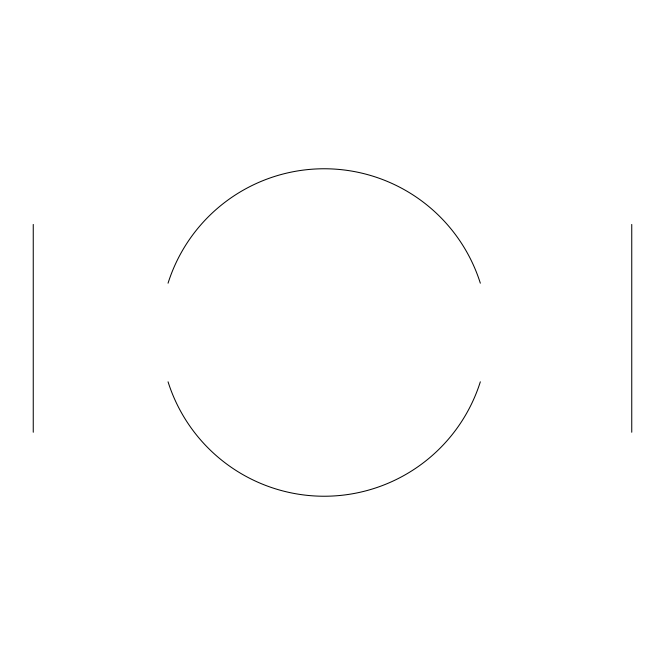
<?xml version="1.0" encoding="UTF-8"?>
<svg xmlns="http://www.w3.org/2000/svg" width="665" height="665" viewBox="0 0 665 665"><rect width="100%" height="100%" fill="white"/><g stroke="black" fill="none" stroke-linecap="round" stroke-linejoin="round"><path stroke-width="1" d="M631.75 224.438L631.75 432.25M33.25 224.438L33.25 432.25M480.33 381.81A163.74 163.74 0 0 1 168.054 381.81M168.054 283.19A163.74 163.74 0 0 1 480.33 283.19"/></g></svg>
